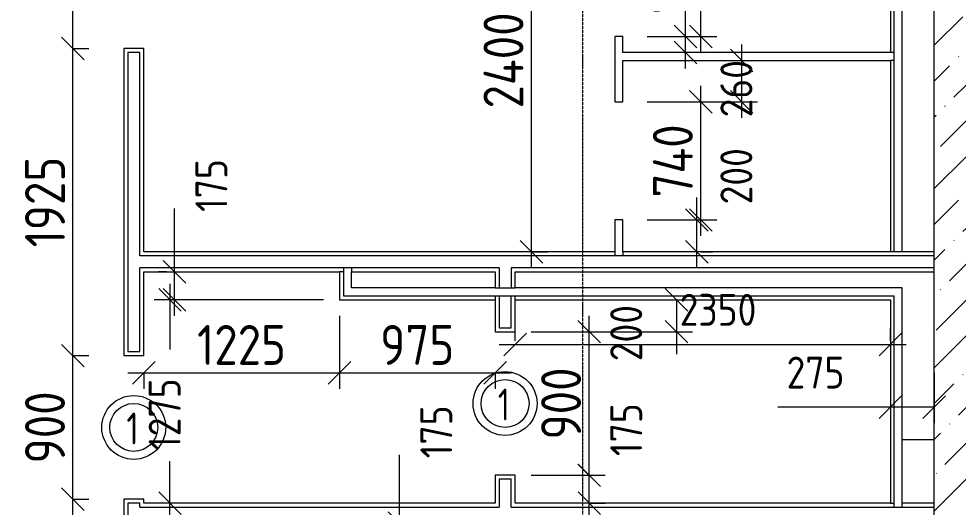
# Model space of a CAD drawing. Header units: millimetres. Extents: x -56773 to 221258, y -262288 to 26541.
# Drawn here: x 36277 to 42159, y -92744 to -89683 of the extents above; entities that cross this region are included whole.
import ezdxf

# ---------------------------------------------------------------- set-up
doc = ezdxf.new("R2010")
doc.units = ezdxf.units.MM
doc.linetypes.add('ADSK_Линия сетки', pattern=[25, 20, -2.5, 0, -2.5])
for name, color, linetype, lineweight in [('Марки дверей', 7, 'Continuous', 20), ('Оси', 7, 'Continuous', 9), ('Перекрытие', 7, 'Continuous', 18), ('Размеры', 7, 'Continuous', 9), ('Стены внутренние', 7, 'Continuous', 18), ('Стены наружные', 7, 'Continuous', 18), ('Стены штриховка', 7, 'Continuous', 9)]:
    doc.layers.add(name, color=color, linetype=linetype, lineweight=lineweight)
doc.styles.add('GOST Common_2', font='', dxfattribs={"width": 0.9, "height": 250})
doc.styles.add('GOST Common_3', font='', dxfattribs={"width": 0.9, "height": 200})
doc.styles.add('GOST Common_B', font='', dxfattribs={"width": 0.8, "height": 200})
doc.styles.get('GOST Common_2').set_extended_font_data('GOST Common')
doc.styles.get('GOST Common_3').set_extended_font_data('GOST Common')
doc.styles.get('GOST Common_B').set_extended_font_data('GOST Common', bold=True)
doc.dimstyles.new('ADSK_Основной_2_0', dxfattribs={"dimscale": 304.8, "dimtxt": 201.142999, "dimasz": 0.463911, "dimexe": 0.328084, "dimexo": 0.328084, "dimgap": 0.164042, "dimtad": 1, "dimdec": 3, "dimrnd": 0.001, "dimdsep": 46, "dimtxsty": 'GOST Common_3', "dimblk1": 'OBLIQUE', "dimblk2": 'OBLIQUE', "dimsah": 1, "dimcen": 0.09, "dimdle": 0.328084, "dimazin": 2, "dimtfac": 1, "dimtdec": 4, "dimtix": 1, "dimtmove": 0, "dimatfit": 3, "dimfxl": 1, "dimtvp": 1, "dimtolj": 1, "dimtzin": 0, "dimlwd": 20, "dimlwe": 20, "dimarcsym": 2})
doc.dimstyles.new('ADSK_Основной_2_0_3', dxfattribs={"dimscale": 304.8, "dimtxt": 201.142999, "dimasz": 0.463911, "dimexe": 0.328084, "dimexo": 0.328084, "dimgap": 0.164042, "dimtad": 1, "dimdec": 3, "dimrnd": 0.001, "dimdsep": 46, "dimtxsty": 'GOST Common_2', "dimblk1": 'OBLIQUE', "dimblk2": 'OBLIQUE', "dimsah": 1, "dimcen": 0.09, "dimdle": 0.328084, "dimazin": 2, "dimtfac": 1, "dimtdec": 4, "dimtix": 1, "dimtmove": 0, "dimatfit": 3, "dimfxl": 1, "dimtvp": 1, "dimtolj": 1, "dimtzin": 0, "dimlwd": 20, "dimlwe": 20, "dimarcsym": 2})

# ---------------------------------------------------------------- blocks, each defined once
blk = doc.blocks.new('_Oblique')
at = {"color": 0, "linetype": 'ByBlock', "lineweight": -2}
blk.add_line((-0.5, -0.5), (0.5, 0.5), dxfattribs=at)
blk = doc.blocks.new('*D4984')
at = {"layer": 'Defpoints', "color": 0, "lineweight": 25, "transparency": 16777216}
for p in [(39486.8, -88744.1), (39609.4, -88744.1), (39386.8, -91144.1)]:
    blk.add_point(p, dxfattribs=at)
at = {"layer": 'Размеры', "color": 0, "lineweight": 20, "transparency": 16777216}
for p, q in [((39486.8, -91244.1), (39486.8, -88644.1)), ((39509.4, -88744.1), (39386.8, -88744.1)), ((39486.8, -91144.1), (39586.8, -91144.1))]:
    blk.add_line(p, q, dxfattribs=at)
at = {"layer": 'Размеры', "color": 0, "lineweight": 20, "transparency": 16777216, "xscale": 141.4, "yscale": 141.4, "zscale": 141.4}
for p, rotation in [((39486.8, -88744.1), 90), ((39486.8, -91144.1), 270)]:
    blk.add_blockref('_Oblique', p, dxfattribs=dict(at, rotation=rotation))
at = {"layer": 'Размеры', "color": 0, "lineweight": 9, "transparency": 16777216, "insert": (39311.8, -89944.1), "char_height": 250, "width": 625.93, "attachment_point": 5, "rotation": 90, "style": 'GOST Common_2'}
blk.add_mtext('\\A1;2400', dxfattribs=at)
blk = doc.blocks.new('*D4986')
at = {"layer": 'Defpoints', "color": 0, "lineweight": 25, "transparency": 16777216}
for p in [(41734.4, -91724), (39384.4, -91802), (41734.4, -91802)]:
    blk.add_point(p, dxfattribs=at)
at = {"layer": 'Размеры', "color": 0, "lineweight": 20, "transparency": 16777216}
for p, q in [((39384.4, -91702), (39384.4, -91624)), ((41734.4, -91702), (41734.4, -91624)), ((39284.4, -91724), (41834.4, -91724))]:
    blk.add_line(p, q, dxfattribs=at)
at = {"layer": 'Размеры', "color": 0, "lineweight": 20, "transparency": 16777216, "xscale": 141.4, "yscale": 141.4, "zscale": 141.4, "rotation": 180}
blk.add_blockref('_Oblique', (39384.4, -91724), dxfattribs=at)
at = {"layer": 'Размеры', "color": 0, "lineweight": 20, "transparency": 16777216, "xscale": 141.4, "yscale": 141.4, "zscale": 141.4}
blk.add_blockref('_Oblique', (41734.4, -91724), dxfattribs=at)
at = {"layer": 'Размеры', "color": 0, "lineweight": 9, "transparency": 16777216, "insert": (40414.9, -91407.3), "char_height": 200, "width": 605.475, "attachment_point": 1, "line_spacing_factor": 1.022761, "style": 'GOST Common_3'}
blk.add_mtext('\\A1;2350', dxfattribs=at)
blk = doc.blocks.new('*D4987')
at = {"layer": 'Defpoints', "color": 0, "lineweight": 25, "transparency": 16777216}
for p in [(41734.4, -91802), (42009.4, -91802), (42009.4, -92116.9)]:
    blk.add_point(p, dxfattribs=at)
at = {"layer": 'Размеры', "color": 0, "lineweight": 20, "transparency": 16777216}
for p, q in [((41734.4, -91902), (41734.4, -92216.9)), ((42009.4, -91902), (42009.4, -92216.9)), ((41734.4, -92116.9), (41030.1, -92116.9)), ((42009.4, -92116.9), (41634.4, -92116.9))]:
    blk.add_line(p, q, dxfattribs=at)
at = {"layer": 'Размеры', "color": 0, "lineweight": 20, "transparency": 16777216, "xscale": 141.4, "yscale": 141.4, "zscale": 141.4, "rotation": 180}
blk.add_blockref('_Oblique', (41734.4, -92116.9), dxfattribs=at)
at = {"layer": 'Размеры', "color": 0, "lineweight": 20, "transparency": 16777216, "xscale": 141.4, "yscale": 141.4, "zscale": 141.4}
blk.add_blockref('_Oblique', (42009.4, -92116.9), dxfattribs=at)
at = {"layer": 'Размеры', "color": 0, "lineweight": 9, "transparency": 16777216, "insert": (41084.5, -91800.2), "char_height": 200, "width": 454.106, "attachment_point": 1, "line_spacing_factor": 1.022761, "style": 'GOST Common_3'}
blk.add_mtext('\\A1;275', dxfattribs=at)
blk = doc.blocks.new('*D4988')
at = {"layer": 'Defpoints', "color": 0, "lineweight": 25, "transparency": 16777216}
for p in [(37223.6, -91444.1), (38284.4, -91444.1), (37301.7, -92719.1)]:
    blk.add_point(p, dxfattribs=at)
at = {"layer": 'Размеры', "color": 0, "lineweight": 20, "transparency": 16777216}
for p, q in [((37223.6, -91344.1), (37223.6, -91755.1)), ((38184.4, -91444.1), (37123.6, -91444.1)), ((37223.6, -92819.1), (37223.6, -92455.1)), ((37201.7, -92719.1), (37123.6, -92719.1))]:
    blk.add_line(p, q, dxfattribs=at)
at = {"layer": 'Размеры', "color": 0, "lineweight": 20, "transparency": 16777216, "xscale": 141.4, "yscale": 141.4, "zscale": 141.4}
for p, rotation in [((37223.6, -91444.1), 90), ((37223.6, -92719.1), 270)]:
    blk.add_blockref('_Oblique', p, dxfattribs=dict(at, rotation=rotation))
at = {"layer": 'Размеры', "color": 0, "lineweight": 9, "transparency": 16777216, "insert": (37090.3, -92385.3), "char_height": 200, "width": 560.473, "attachment_point": 1, "rotation": 90, "line_spacing_factor": 1.022761, "style": 'GOST Common_3'}
blk.add_mtext('\\A1;1275', dxfattribs=at)
blk = doc.blocks.new('*D4989')
at = {"layer": 'Defpoints', "color": 0, "lineweight": 25, "transparency": 16777216}
for p in [(37252.1, -91269.1), (37301.7, -91269.1), (38284.4, -91444.1)]:
    blk.add_point(p, dxfattribs=at)
at = {"layer": 'Размеры', "color": 0, "lineweight": 20, "transparency": 16777216}
for p, q in [((37252.1, -91269.1), (37252.1, -90872.6)), ((37201.7, -91269.1), (37152.1, -91269.1)), ((37252.1, -91544.1), (37252.1, -91269.1)), ((38184.4, -91444.1), (37152.1, -91444.1))]:
    blk.add_line(p, q, dxfattribs=at)
at = {"layer": 'Размеры', "color": 0, "lineweight": 20, "transparency": 16777216, "xscale": 141.4, "yscale": 141.4, "zscale": 141.4}
for p, rotation in [((37252.1, -91269.1), 90), ((37252.1, -91444.1), 270)]:
    blk.add_blockref('_Oblique', p, dxfattribs=dict(at, rotation=rotation))
at = {"layer": 'Размеры', "color": 0, "lineweight": 9, "transparency": 16777216, "insert": (37383, -90893.8), "char_height": 200, "width": 409.104, "attachment_point": 1, "rotation": 90, "line_spacing_factor": 1.022761, "style": 'GOST Common_3'}
blk.add_mtext('\\A1;175', dxfattribs=at)
blk = doc.blocks.new('*D4990')
at = {"layer": 'Defpoints', "color": 0, "lineweight": 25, "transparency": 16777216}
for p in [(38284.4, -91444.1), (37059.4, -91802), (38284.4, -91902)]:
    blk.add_point(p, dxfattribs=at)
at = {"layer": 'Размеры', "color": 0, "lineweight": 20, "transparency": 16777216}
for p, q in [((38284.4, -91544.1), (38284.4, -92002)), ((36959.4, -91902), (38384.4, -91902)), ((37059.4, -91902), (37059.4, -92002))]:
    blk.add_line(p, q, dxfattribs=at)
at = {"layer": 'Размеры', "color": 0, "lineweight": 20, "transparency": 16777216, "xscale": 141.4, "yscale": 141.4, "zscale": 141.4, "rotation": 180}
blk.add_blockref('_Oblique', (37059.4, -91902), dxfattribs=at)
at = {"layer": 'Размеры', "color": 0, "lineweight": 20, "transparency": 16777216, "xscale": 141.4, "yscale": 141.4, "zscale": 141.4}
blk.add_blockref('_Oblique', (38284.4, -91902), dxfattribs=at)
at = {"layer": 'Размеры', "color": 0, "lineweight": 9, "transparency": 16777216, "insert": (37671.9, -91727), "char_height": 250, "width": 560.473, "attachment_point": 5, "style": 'GOST Common_2'}
blk.add_mtext('\\A1;1225', dxfattribs=at)
blk = doc.blocks.new('*D4991')
at = {"layer": 'Defpoints', "color": 0, "lineweight": 25, "transparency": 16777216}
for p in [(38284.4, -91444.1), (39259.4, -91802), (39259.4, -91902)]:
    blk.add_point(p, dxfattribs=at)
at = {"layer": 'Размеры', "color": 0, "lineweight": 20, "transparency": 16777216}
for p, q in [((38284.4, -91544.1), (38284.4, -92002)), ((38184.4, -91902), (39359.4, -91902)), ((39259.4, -91902), (39259.4, -92002))]:
    blk.add_line(p, q, dxfattribs=at)
at = {"layer": 'Размеры', "color": 0, "lineweight": 20, "transparency": 16777216, "xscale": 141.4, "yscale": 141.4, "zscale": 141.4, "rotation": 180}
blk.add_blockref('_Oblique', (38284.4, -91902), dxfattribs=at)
at = {"layer": 'Размеры', "color": 0, "lineweight": 20, "transparency": 16777216, "xscale": 141.4, "yscale": 141.4, "zscale": 141.4}
blk.add_blockref('_Oblique', (39259.4, -91902), dxfattribs=at)
at = {"layer": 'Размеры', "color": 0, "lineweight": 9, "transparency": 16777216, "insert": (38771.9, -91727), "char_height": 250, "width": 454.106, "attachment_point": 5, "style": 'GOST Common_2'}
blk.add_mtext('\\A1;975', dxfattribs=at)
blk = doc.blocks.new('*D4995')
at = {"layer": 'Defpoints', "color": 0, "lineweight": 25, "transparency": 16777216}
for p in [(38660.3, -92844.1), (38686.8, -92844.1), (38686.8, -93019.1)]:
    blk.add_point(p, dxfattribs=at)
at = {"layer": 'Размеры', "color": 0, "lineweight": 20, "transparency": 16777216}
for p, q in [((38660.3, -92844.1), (38660.3, -92416.1)), ((38586.8, -92844.1), (38560.3, -92844.1)), ((38660.3, -93119.1), (38660.3, -92844.1)), ((38586.8, -93019.1), (38560.3, -93019.1))]:
    blk.add_line(p, q, dxfattribs=at)
at = {"layer": 'Размеры', "color": 0, "lineweight": 20, "transparency": 16777216, "xscale": 141.4, "yscale": 141.4, "zscale": 141.4}
for p, rotation in [((38660.3, -92844.1), 90), ((38660.3, -93019.1), 270)]:
    blk.add_blockref('_Oblique', p, dxfattribs=dict(at, rotation=rotation))
at = {"layer": 'Размеры', "color": 0, "lineweight": 9, "transparency": 16777216, "insert": (38791.3, -92437.3), "char_height": 200, "width": 409.104, "attachment_point": 1, "rotation": 90, "line_spacing_factor": 1.022761, "style": 'GOST Common_3'}
blk.add_mtext('\\A1;175', dxfattribs=at)
blk = doc.blocks.new('*D5004')
at = {"layer": 'Defpoints', "color": 0, "lineweight": 25, "transparency": 16777216}
for p in [(36515.9, -92694.1), (36615.9, -92694.1), (36515.9, -93894.1)]:
    blk.add_point(p, dxfattribs=at)
at = {"layer": 'Размеры', "color": 0, "lineweight": 20, "transparency": 16777216}
for p, q in [((36615.9, -93994.1), (36615.9, -92594.1)), ((36615.9, -92694.1), (36715.9, -92694.1)), ((36615.9, -93894.1), (36715.9, -93894.1))]:
    blk.add_line(p, q, dxfattribs=at)
at = {"layer": 'Размеры', "color": 0, "lineweight": 20, "transparency": 16777216, "xscale": 141.4, "yscale": 141.4, "zscale": 141.4}
for p, rotation in [((36615.9, -92694.1), 90), ((36615.9, -93894.1), 270)]:
    blk.add_blockref('_Oblique', p, dxfattribs=dict(at, rotation=rotation))
at = {"layer": 'Размеры', "color": 0, "lineweight": 9, "transparency": 16777216, "insert": (36440.9, -93294.1), "char_height": 250, "width": 560.473, "attachment_point": 5, "rotation": 90, "style": 'GOST Common_2'}
blk.add_mtext('\\A1;1200', dxfattribs=at)
blk = doc.blocks.new('*D5005')
at = {"layer": 'Defpoints', "color": 0, "lineweight": 25, "transparency": 16777216}
for p in [(36515.9, -91794.1), (36615.9, -91794.1), (36515.9, -92694.1)]:
    blk.add_point(p, dxfattribs=at)
at = {"layer": 'Размеры', "color": 0, "lineweight": 20, "transparency": 16777216}
for p, q in [((36615.9, -92794.1), (36615.9, -91694.1)), ((36615.9, -91794.1), (36715.9, -91794.1)), ((36615.9, -92694.1), (36715.9, -92694.1))]:
    blk.add_line(p, q, dxfattribs=at)
at = {"layer": 'Размеры', "color": 0, "lineweight": 20, "transparency": 16777216, "xscale": 141.4, "yscale": 141.4, "zscale": 141.4}
for p, rotation in [((36615.9, -91794.1), 90), ((36615.9, -92694.1), 270)]:
    blk.add_blockref('_Oblique', p, dxfattribs=dict(at, rotation=rotation))
at = {"layer": 'Размеры', "color": 0, "lineweight": 9, "transparency": 16777216, "insert": (36440.9, -92244.1), "char_height": 250, "width": 454.106, "attachment_point": 5, "rotation": 90, "style": 'GOST Common_2'}
blk.add_mtext('\\A1;900', dxfattribs=at)
blk = doc.blocks.new('*D5006')
at = {"layer": 'Defpoints', "color": 0, "lineweight": 25, "transparency": 16777216}
for p in [(36515.9, -89869.1), (36615.9, -89869.1), (36515.9, -91794.1)]:
    blk.add_point(p, dxfattribs=at)
at = {"layer": 'Размеры', "color": 0, "lineweight": 20, "transparency": 16777216}
for p, q in [((36615.9, -91894.1), (36615.9, -89769.1)), ((36615.9, -89869.1), (36715.9, -89869.1)), ((36615.9, -91794.1), (36715.9, -91794.1))]:
    blk.add_line(p, q, dxfattribs=at)
at = {"layer": 'Размеры', "color": 0, "lineweight": 20, "transparency": 16777216, "xscale": 141.4, "yscale": 141.4, "zscale": 141.4}
for p, rotation in [((36615.9, -89869.1), 90), ((36615.9, -91794.1), 270)]:
    blk.add_blockref('_Oblique', p, dxfattribs=dict(at, rotation=rotation))
at = {"layer": 'Размеры', "color": 0, "lineweight": 9, "transparency": 16777216, "insert": (36440.9, -90831.6), "char_height": 250, "width": 560.473, "attachment_point": 5, "rotation": 90, "style": 'GOST Common_2'}
blk.add_mtext('\\A1;1925', dxfattribs=at)
blk = doc.blocks.new('*D5007')
at = {"layer": 'Defpoints', "color": 0, "lineweight": 25, "transparency": 16777216}
for p in [(36515.9, -88969.1), (36615.9, -88969.1), (36515.9, -89869.1)]:
    blk.add_point(p, dxfattribs=at)
at = {"layer": 'Размеры', "color": 0, "lineweight": 20, "transparency": 16777216}
for p, q in [((36615.9, -89969.1), (36615.9, -88869.1)), ((36615.9, -88969.1), (36715.9, -88969.1)), ((36615.9, -89869.1), (36715.9, -89869.1))]:
    blk.add_line(p, q, dxfattribs=at)
at = {"layer": 'Размеры', "color": 0, "lineweight": 20, "transparency": 16777216, "xscale": 141.4, "yscale": 141.4, "zscale": 141.4}
for p, rotation in [((36615.9, -88969.1), 90), ((36615.9, -89869.1), 270)]:
    blk.add_blockref('_Oblique', p, dxfattribs=dict(at, rotation=rotation))
at = {"layer": 'Размеры', "color": 0, "lineweight": 9, "transparency": 16777216, "insert": (36440.9, -89419.1), "char_height": 250, "width": 454.106, "attachment_point": 5, "rotation": 90, "style": 'GOST Common_2'}
blk.add_mtext('\\A1;900', dxfattribs=at)
blk = doc.blocks.new('*D5009')
at = {"layer": 'Defpoints', "color": 0, "lineweight": 25, "transparency": 16777216}
for p in [(39384.4, -92544.1), (39849.5, -92544.1), (39747.7, -92719.1)]:
    blk.add_point(p, dxfattribs=at)
at = {"layer": 'Размеры', "color": 0, "lineweight": 20, "transparency": 16777216}
for p, q in [((39849.5, -92544.1), (39849.5, -92402.7)), ((39484.4, -92544.1), (39949.5, -92544.1)), ((39849.5, -92819.1), (39849.5, -92544.1)), ((39847.7, -92719.1), (39949.5, -92719.1))]:
    blk.add_line(p, q, dxfattribs=at)
at = {"layer": 'Размеры', "color": 0, "lineweight": 20, "transparency": 16777216, "xscale": 141.4, "yscale": 141.4, "zscale": 141.4}
for p, rotation in [((39849.5, -92544.1), 90), ((39849.5, -92719.1), 270)]:
    blk.add_blockref('_Oblique', p, dxfattribs=dict(at, rotation=rotation))
at = {"layer": 'Размеры', "color": 0, "lineweight": 9, "transparency": 16777216, "insert": (39980.5, -92423.9), "char_height": 200, "width": 409.104, "attachment_point": 1, "rotation": 90, "line_spacing_factor": 1.022761, "style": 'GOST Common_3'}
blk.add_mtext('\\A1;175', dxfattribs=at)
blk = doc.blocks.new('*D5010')
at = {"layer": 'Defpoints', "color": 0, "lineweight": 25, "transparency": 16777216}
for p in [(39384.4, -91644.1), (39847.7, -91644.1), (39384.4, -92544.1)]:
    blk.add_point(p, dxfattribs=at)
at = {"layer": 'Размеры', "color": 0, "lineweight": 20, "transparency": 16777216}
for p, q in [((39847.7, -92644.1), (39847.7, -91544.1)), ((39484.4, -91644.1), (39947.7, -91644.1)), ((39484.4, -92544.1), (39947.7, -92544.1))]:
    blk.add_line(p, q, dxfattribs=at)
at = {"layer": 'Размеры', "color": 0, "lineweight": 20, "transparency": 16777216, "xscale": 141.4, "yscale": 141.4, "zscale": 141.4}
for p, rotation in [((39847.7, -91644.1), 90), ((39847.7, -92544.1), 270)]:
    blk.add_blockref('_Oblique', p, dxfattribs=dict(at, rotation=rotation))
at = {"layer": 'Размеры', "color": 0, "lineweight": 9, "transparency": 16777216, "insert": (39672.7, -92094.1), "char_height": 250, "width": 454.106, "attachment_point": 5, "rotation": 90, "style": 'GOST Common_2'}
blk.add_mtext('\\A1;900', dxfattribs=at)
blk = doc.blocks.new('*D5011')
at = {"layer": 'Defpoints', "color": 0, "lineweight": 25, "transparency": 16777216}
for p in [(39747.7, -91444.1), (40395.2, -91444.1), (39384.4, -91644.1)]:
    blk.add_point(p, dxfattribs=at)
at = {"layer": 'Размеры', "color": 0, "lineweight": 20, "transparency": 16777216}
for p, q in [((39847.7, -91444.1), (40495.2, -91444.1)), ((40395.2, -91444.1), (40395.2, -91744.1)), ((39484.4, -91644.1), (40495.2, -91644.1)), ((40395.2, -91644.1), (40395.2, -91785.5))]:
    blk.add_line(p, q, dxfattribs=at)
at = {"layer": 'Размеры', "color": 0, "lineweight": 20, "transparency": 16777216, "xscale": 141.4, "yscale": 141.4, "zscale": 141.4}
for p, rotation in [((40395.2, -91444.1), 90), ((40395.2, -91644.1), 270)]:
    blk.add_blockref('_Oblique', p, dxfattribs=dict(at, rotation=rotation))
at = {"layer": 'Размеры', "color": 0, "lineweight": 9, "transparency": 16777216, "insert": (39980.5, -91829.2), "char_height": 200, "width": 454.106, "attachment_point": 1, "rotation": 90, "line_spacing_factor": 1.022761, "style": 'GOST Common_3'}
blk.add_mtext('\\A1;200', dxfattribs=at)
blk = doc.blocks.new('*D5012')
at = {"layer": 'Defpoints', "color": 0, "lineweight": 25, "transparency": 16777216}
for p in [(40111.4, -89794.1), (40451.8, -89794.1), (40447.7, -89894.1)]:
    blk.add_point(p, dxfattribs=at)
at = {"layer": 'Размеры', "color": 0, "lineweight": 20, "transparency": 16777216}
for p, q in [((40451.8, -89794.1), (40451.8, -89522.2)), ((40211.4, -89794.1), (40551.8, -89794.1)), ((40451.8, -89994.1), (40451.8, -89794.1)), ((40547.7, -89894.1), (40551.8, -89894.1))]:
    blk.add_line(p, q, dxfattribs=at)
at = {"layer": 'Размеры', "color": 0, "lineweight": 20, "transparency": 16777216, "xscale": 141.4, "yscale": 141.4, "zscale": 141.4}
for p, rotation in [((40451.8, -89794.1), 90), ((40451.8, -89894.1), 270)]:
    blk.add_blockref('_Oblique', p, dxfattribs=dict(at, rotation=rotation))
at = {"layer": 'Размеры', "color": 0, "lineweight": 9, "transparency": 16777216, "insert": (40582.8, -89543.4), "char_height": 200, "width": 409.104, "attachment_point": 1, "rotation": 90, "line_spacing_factor": 1.022761, "style": 'GOST Common_3'}
blk.add_mtext('\\A1;100', dxfattribs=at)
blk = doc.blocks.new('*D5013')
at = {"layer": 'Defpoints', "color": 0, "lineweight": 25, "transparency": 16777216}
for p in [(40111.4, -89054.1), (40547.7, -89054.1), (40111.4, -89794.1)]:
    blk.add_point(p, dxfattribs=at)
at = {"layer": 'Размеры', "color": 0, "lineweight": 20, "transparency": 16777216}
for p, q in [((40547.7, -89894.1), (40547.7, -88954.1)), ((40211.4, -89054.1), (40647.7, -89054.1)), ((40211.4, -89794.1), (40647.7, -89794.1))]:
    blk.add_line(p, q, dxfattribs=at)
at = {"layer": 'Размеры', "color": 0, "lineweight": 20, "transparency": 16777216, "xscale": 141.4, "yscale": 141.4, "zscale": 141.4}
for p, rotation in [((40547.7, -89054.1), 90), ((40547.7, -89794.1), 270)]:
    blk.add_blockref('_Oblique', p, dxfattribs=dict(at, rotation=rotation))
at = {"layer": 'Размеры', "color": 0, "lineweight": 9, "transparency": 16777216, "insert": (40372.7, -89424.1), "char_height": 250, "width": 474.561, "attachment_point": 5, "rotation": 90, "style": 'GOST Common_2'}
blk.add_mtext('\\A1;740', dxfattribs=at)
blk = doc.blocks.new('*D5015')
at = {"layer": 'Defpoints', "color": 0, "lineweight": 25, "transparency": 16777216}
for p in [(40111.4, -90944.1), (40522, -90944.1), (40447.7, -91144.1)]:
    blk.add_point(p, dxfattribs=at)
at = {"layer": 'Размеры', "color": 0, "lineweight": 20, "transparency": 16777216}
for p, q in [((40522, -90944.1), (40522, -90802.7)), ((40211.4, -90944.1), (40622, -90944.1)), ((40522, -91244.1), (40522, -90944.1)), ((40547.7, -91144.1), (40622, -91144.1))]:
    blk.add_line(p, q, dxfattribs=at)
at = {"layer": 'Размеры', "color": 0, "lineweight": 20, "transparency": 16777216, "xscale": 141.4, "yscale": 141.4, "zscale": 141.4}
for p, rotation in [((40522, -90944.1), 90), ((40522, -91144.1), 270)]:
    blk.add_blockref('_Oblique', p, dxfattribs=dict(at, rotation=rotation))
at = {"layer": 'Размеры', "color": 0, "lineweight": 9, "transparency": 16777216, "insert": (40670.1, -90846.4), "char_height": 200, "width": 454.106, "attachment_point": 1, "rotation": 90, "line_spacing_factor": 1.022761, "style": 'GOST Common_3'}
blk.add_mtext('\\A1;200', dxfattribs=at)
blk = doc.blocks.new('*D5016')
at = {"layer": 'Defpoints', "color": 0, "lineweight": 25, "transparency": 16777216}
for p in [(40111.4, -90204.1), (40547.7, -90204.1), (40111.4, -90944.1)]:
    blk.add_point(p, dxfattribs=at)
at = {"layer": 'Размеры', "color": 0, "lineweight": 20, "transparency": 16777216}
for p, q in [((40547.7, -91044.1), (40547.7, -90104.1)), ((40211.4, -90204.1), (40647.7, -90204.1)), ((40211.4, -90944.1), (40647.7, -90944.1))]:
    blk.add_line(p, q, dxfattribs=at)
at = {"layer": 'Размеры', "color": 0, "lineweight": 20, "transparency": 16777216, "xscale": 141.4, "yscale": 141.4, "zscale": 141.4}
for p, rotation in [((40547.7, -90204.1), 90), ((40547.7, -90944.1), 270)]:
    blk.add_blockref('_Oblique', p, dxfattribs=dict(at, rotation=rotation))
at = {"layer": 'Размеры', "color": 0, "lineweight": 9, "transparency": 16777216, "insert": (40372.7, -90574.1), "char_height": 250, "width": 474.561, "attachment_point": 5, "rotation": 90, "style": 'GOST Common_2'}
blk.add_mtext('\\A1;740', dxfattribs=at)
blk = doc.blocks.new('*D5017')
at = {"layer": 'Defpoints', "color": 0, "lineweight": 25, "transparency": 16777216}
for p in [(40447.7, -89944.1), (40803.4, -89944.1), (40111.4, -90204.1)]:
    blk.add_point(p, dxfattribs=at)
at = {"layer": 'Размеры', "color": 0, "lineweight": 20, "transparency": 16777216}
for p, q in [((40803.4, -90304.1), (40803.4, -89844.1)), ((40547.7, -89944.1), (40903.4, -89944.1)), ((40211.4, -90204.1), (40903.4, -90204.1))]:
    blk.add_line(p, q, dxfattribs=at)
at = {"layer": 'Размеры', "color": 0, "lineweight": 20, "transparency": 16777216, "xscale": 141.4, "yscale": 141.4, "zscale": 141.4}
for p, rotation in [((40803.4, -89944.1), 90), ((40803.4, -90204.1), 270)]:
    blk.add_blockref('_Oblique', p, dxfattribs=dict(at, rotation=rotation))
at = {"layer": 'Размеры', "color": 0, "lineweight": 9, "transparency": 16777216, "insert": (40670.1, -90301.1), "char_height": 200, "width": 454.106, "attachment_point": 1, "rotation": 90, "line_spacing_factor": 1.022761, "style": 'GOST Common_3'}
blk.add_mtext('\\A1;260', dxfattribs=at)
blk = doc.blocks.new('М_двери1 - Марка экземпляра 2-3719212-Кладочный план 2-го этаж')
at = {"layer": 'Марки дверей'}
for radius in [2, 1.5]:
    blk.add_circle((0, 0), radius, dxfattribs=at)

msp = doc.modelspace()

# ---------------------------------------------------------------- hatches: boundary and pattern name
at = {"layer": 'Стены наружные', "lineweight": 9}
h = msp.add_hatch(dxfattribs=at)
h.set_pattern_fill('FP_2', color=256, style=0, pattern_type=2)
h.set_pattern_definition([(45, (9.36, -97949.04), (84.18955, 308.69595), [396.875, -79.375, 3.353, -76.022])])
h.paths.add_polyline_path([(42009.3615, -95344.0666), (42209.3615, -95344.0666), (42209.3615, -86744.0666), (42009.3615, -86744.0666), (42009.3615, -95319.0666)])

# ---------------------------------------------------------------- linework, layer by layer
at = {"layer": 'Оси', "linetype": 'ADSK_Линия сетки', "lineweight": 5}
for p, q in [((39809.3615, -108922.9178), (39809.3615, -87921.5904)), ((42009.3615, -108922.9178), (42009.3615, -87921.5904))]:
    msp.add_line(p, q, dxfattribs=at)
at = {"layer": 'Перекрытие'}
msp.add_line((41809.3615, -92319.0666), (42009.3615, -92319.0666), dxfattribs=at)
at = {"layer": 'Стены внутренние', "lineweight": 5}
for p, q in [((41734.3615, -88594.0666), (41734.3615, -89894.0666)), ((41809.3615, -91144.0666), (41809.3615, -88594.0666)), ((40009.3615, -89794.0666), (40009.3615, -90204.0666)), ((40059.3615, -89794.0666), (40009.3615, -89794.0666)), ((40059.3615, -89894.0666), (40059.3615, -89794.0666)), ((36934.3615, -89869.0666), (36934.3615, -91794.0666)), ((37059.3615, -89869.0666), (36934.3615, -89869.0666)), ((37059.3615, -91144.0666), (37059.3615, -89869.0666)), ((41734.3615, -89894.0666), (40059.3615, -89894.0666)), ((40059.3615, -89944.0666), (41734.3615, -89944.0666)), ((40059.3615, -90204.0666), (40059.3615, -89944.0666)), ((41734.3615, -89944.0666), (41734.3615, -91144.0666)), ((40009.3615, -90204.0666), (40059.3615, -90204.0666)), ((40009.3615, -90944.0666), (40009.3615, -91144.0666)), ((40059.3615, -90944.0666), (40009.3615, -90944.0666)), ((40059.3615, -91144.0666), (40059.3615, -90944.0666)), ((40009.3615, -91144.0666), (37059.3615, -91144.0666)), ((42009.3615, -91144.0666), (40059.3615, -91144.0666)), ((37059.3615, -91794.0666), (37059.3615, -91269.0666)), ((37059.3615, -91269.0666), (38284.3615, -91269.0666)), ((38284.3615, -91269.0666), (38284.3615, -91444.0666)), ((38359.3615, -91269.0666), (39259.3615, -91269.0666)), ((38359.3615, -91369.0666), (38359.3615, -91269.0666)), ((39259.3615, -91269.0666), (39259.3615, -91369.0666)), ((39384.3615, -91269.0666), (42009.3615, -91269.0666)), ((39384.3615, -91369.0666), (39384.3615, -91269.0666)), ((39259.3615, -91369.0666), (38359.3615, -91369.0666)), ((41809.3615, -91369.0666), (39384.3615, -91369.0666)), ((41809.3615, -92719.0666), (41809.3615, -91369.0666)), ((38284.3615, -91444.0666), (39259.3615, -91444.0666)), ((39259.3615, -91444.0666), (39259.3615, -91644.0666)), ((39384.3615, -91644.0666), (39384.3615, -91444.0666)), ((39384.3615, -91444.0666), (41734.3615, -91444.0666)), ((41734.3615, -91444.0666), (41734.3615, -92719.0666)), ((39259.3615, -91644.0666), (39384.3615, -91644.0666)), ((36934.3615, -91794.0666), (37059.3615, -91794.0666)), ((39384.3615, -92544.0666), (39259.3615, -92544.0666)), ((39259.3615, -92544.0666), (39259.3615, -92719.0666)), ((39384.3615, -92719.0666), (39384.3615, -92544.0666)), ((36934.3615, -92694.0666), (36934.3615, -93894.0666)), ((37059.3615, -92694.0666), (36934.3615, -92694.0666)), ((37059.3615, -92719.0666), (37059.3615, -92694.0666)), ((39259.3615, -92719.0666), (37059.3615, -92719.0666)), ((41734.3615, -92719.0666), (39384.3615, -92719.0666)), ((42009.3615, -92719.0666), (41809.3615, -92719.0666))]:
    msp.add_line(p, q, dxfattribs=at)
at = {"layer": 'Стены наружные', "lineweight": 9}
for p, q in [((42009.3615, -91144.0666), (42009.3615, -88594.0666)), ((42009.3615, -92719.0666), (42009.3615, -91269.0666))]:
    msp.add_line(p, q, dxfattribs=at)
at = {"layer": 'Стены штриховка', "lineweight": 9}
for p, q in [((41759.3615, -91144.0666), (41759.3615, -88594.0666)), ((36959.3615, -89894.0666), (36959.3615, -91769.0666)), ((37034.3615, -89894.0666), (36959.3615, -89894.0666)), ((37034.3615, -91169.0666), (37034.3615, -89894.0666)), ((41759.3615, -89894.0666), (41734.3615, -89894.0666)), ((41759.3615, -89944.0666), (41734.3615, -89944.0666)), ((42009.3615, -91169.0666), (37034.3615, -91169.0666)), ((40009.3615, -91144.0666), (40009.3615, -91169.0666)), ((40059.3615, -91144.0666), (40059.3615, -91169.0666)), ((42009.3615, -91269.0666), (42009.3615, -91144.0666)), ((37034.3615, -91769.0666), (37034.3615, -91244.0666)), ((39284.3615, -91244.0666), (37034.3615, -91244.0666)), ((38309.3615, -91269.0666), (38284.3615, -91269.0666)), ((38309.3615, -91244.0666), (38309.3615, -91419.0666)), ((38359.3615, -91244.0666), (38359.3615, -91269.0666)), ((39284.3615, -91244.0666), (39284.3615, -91369.0666)), ((42009.3615, -91244.0666), (39359.3615, -91244.0666)), ((39359.3615, -91244.0666), (39359.3615, -91369.0666)), ((39259.3615, -91369.0666), (39384.3615, -91369.0666)), ((38309.3615, -91419.0666), (41759.3615, -91419.0666)), ((39259.3615, -91419.0666), (39259.3615, -91444.0666)), ((39284.3615, -91419.0666), (39284.3615, -91619.0666)), ((39359.3615, -91619.0666), (39359.3615, -91419.0666)), ((39384.3615, -91444.0666), (39384.3615, -91419.0666)), ((41759.3615, -92744.0666), (41759.3615, -91419.0666)), ((39284.3615, -91619.0666), (39359.3615, -91619.0666)), ((36959.3615, -91769.0666), (37034.3615, -91769.0666)), ((39359.3615, -92569.0666), (39284.3615, -92569.0666)), ((39284.3615, -92569.0666), (39284.3615, -92744.0666)), ((39359.3615, -92744.0666), (39359.3615, -92569.0666)), ((36959.3615, -92719.0666), (36959.3615, -93869.0666)), ((37034.3615, -92719.0666), (36959.3615, -92719.0666)), ((37034.3615, -92744.0666), (37034.3615, -92719.0666)), ((37034.3615, -92744.0666), (39284.3615, -92744.0666)), ((39359.3615, -92744.0666), (42009.3615, -92744.0666)), ((41734.3615, -92719.0666), (41759.3615, -92719.0666)), ((41809.3615, -92744.0666), (41809.3615, -92719.0666)), ((42009.3615, -92844.0666), (42009.3615, -92719.0666))]:
    msp.add_line(p, q, dxfattribs=at)

# ---------------------------------------------------------------- block references
at = {"layer": 'Марки дверей', "xscale": 99.99999999999993, "yscale": 99.99999999999993, "zscale": 99.99999999999993}
for p in [(39321.8615, -92094.0666), (36996.8615, -92244.0666)]:
    msp.add_blockref('М_двери1 - Марка экземпляра 2-3719212-Кладочный план 2-го этаж', p, dxfattribs=at)

# ---------------------------------------------------------------- texts
at = {"layer": 'Марки дверей', "lineweight": 5, "char_height": 200, "width": 102.616, "attachment_point": 1, "style": 'GOST Common_B'}
for insert in [(39276.2041, -92000.4076), (36951.2041, -92150.4076)]:
    msp.add_mtext('\\fGOST Common|b1|i0|c204|p34|;\\W.8;1', dxfattribs=dict(at, insert=insert))

# ---------------------------------------------------------------- dimensions: what is measured, and where the dimension line sits
at = {"layer": 'Размеры', "lineweight": 9}
for base, p1, p2, override, picture, middle in [((39486.8171, -88744.0666), (39386.8322, -91144.0666), (39609.3615, -88744.0666), {"dimpost": '<>', "dimfxl": 2410.294442}, '*D4984', (39311.8171, -89944.0666)), ((36615.9157, -88969.0666), (36515.9308, -89869.0666), (36515.9308, -88969.0666), {"dimpost": '<>', "dimfxl": 900}, '*D5007', (36440.9157, -89419.0666)), ((40547.7298, -89054.0666), (40111.3615, -89794.0666), (40111.3615, -89054.0666), {"dimpost": '<>', "dimfxl": 740}, '*D5013', (40372.7298, -89424.0666)), ((36615.9157, -89869.0666), (36515.9308, -91794.0666), (36515.9308, -89869.0666), {"dimpost": '<>', "dimfxl": 1925}, '*D5006', (36440.9157, -90831.5666)), ((40547.7298, -90204.0666), (40111.3615, -90944.0666), (40111.3615, -90204.0666), {"dimpost": '<>', "dimfxl": 740}, '*D5016', (40372.7298, -90574.0666)), ((39847.7298, -91644.0666), (39384.3615, -92544.0666), (39384.3615, -91644.0666), {"dimpost": '<>', "dimfxl": 900}, '*D5010', (39672.7298, -92094.0666)), ((36615.9157, -91794.0666), (36515.9308, -92694.0666), (36515.9308, -91794.0666), {"dimpost": '<>', "dimfxl": 900}, '*D5005', (36440.9157, -92244.0666)), ((36615.9157, -92694.0666), (36515.9308, -93894.0666), (36515.9308, -92694.0666), {"dimpost": '<>', "dimfxl": 1200}, '*D5004', (36440.9157, -93294.0666))]:
    dim = msp.add_linear_dim(base=base, p1=p1, p2=p2, angle=90, dimstyle='ADSK_Основной_2_0_3', override=override, dxfattribs=at)
    dim.commit()
    dim.dimension.update_dxf_attribs({"geometry": picture, "text_midpoint": middle})
for base, p1, p2, override, picture, middle in [((40451.8301, -89794.0666), (40447.7449, -89894.0666), (40111.3615, -89794.0666), {"dimpost": '<>', "dimfxl": 350.932786}, '*D5012', (40716.1158, -89522.2011)), ((40803.4079, -89944.0666), (40111.3615, -90204.0666), (40447.7449, -89944.0666), {"dimpost": '<>', "dimfxl": 425.151526}, '*D5017', (40803.4079, -90074.0666)), ((40521.9793, -90944.0666), (40447.7449, -91144.0666), (40111.3615, -90944.0666), {"dimpost": '<>', "dimfxl": 391.348719}, '*D5015', (40803.4079, -90802.6666)), ((37252.0954, -91269.0666), (38284.3615, -91444.0666), (37301.6963, -91269.0666), {"dimpost": '<>', "dimfxl": 998.12615}, '*D4989', (37516.3811, -90872.5643)), ((37223.6489, -91444.0666), (37301.6963, -92719.0666), (38284.3615, -91444.0666), {"dimpost": '<>', "dimfxl": 1609.737808}, '*D4988', (37223.6489, -92105.0746)), ((40395.2333, -91444.0666), (39384.3615, -91644.0666), (39747.7449, -91444.0666), {"dimpost": '<>', "dimfxl": 414.786121}, '*D5011', (40113.8047, -91785.4666)), ((38660.3059, -92844.0666), (38686.8322, -93019.0666), (38686.8322, -92844.0666), {"dimpost": '<>', "dimfxl": 175}, '*D4995', (38924.5916, -92416.0939)), ((39849.519, -92544.0666), (39747.7449, -92719.0666), (39384.3615, -92544.0666), {"dimpost": '<>', "dimfxl": 403.326823}, '*D5009', (40113.8047, -92402.6666))]:
    dim = msp.add_linear_dim(base=base, p1=p1, p2=p2, angle=90, dimstyle='ADSK_Основной_2_0', override=override, dxfattribs=at)
    dim.commit()
    dim.dimension.update_dxf_attribs({"geometry": picture, "text_midpoint": middle, "dimtype": 160, "text_rotation": 90})
for base, p1, p2, override, picture, middle in [((41734.3615, -91723.9693), (39384.3615, -91802.0167), (41734.3615, -91802.0167), {"dimpost": '<>', "dimfxl": 2350}, '*D4986', (40717.6351, -91723.9693)), ((42009.3615, -92116.8982), (41734.3615, -91802.0167), (42009.3615, -91802.0167), {"dimpost": '<>', "dimfxl": 275}, '*D4987', (41311.5329, -92116.8982))]:
    dim = msp.add_linear_dim(base=base, p1=p1, p2=p2, dimstyle='ADSK_Основной_2_0', override=override, dxfattribs=at)
    dim.commit()
    dim.dimension.update_dxf_attribs({"geometry": picture, "text_midpoint": middle, "dimtype": 160})
for base, p1, p2, override, picture, middle in [((38284.3615, -91902.0016), (37059.3615, -91802.0167), (38284.3615, -91444.0666), {"dimpost": '<>', "dimfxl": 1276.226203}, '*D4990', (37671.8615, -91727.0016)), ((39259.3615, -91902.0016), (38284.3615, -91444.0666), (39259.3615, -91802.0167), {"dimpost": '<>', "dimfxl": 1038.630503}, '*D4991', (38771.8615, -91727.0016))]:
    dim = msp.add_linear_dim(base=base, p1=p1, p2=p2, dimstyle='ADSK_Основной_2_0_3', override=override, dxfattribs=at)
    dim.commit()
    dim.dimension.update_dxf_attribs({"geometry": picture, "text_midpoint": middle})

doc.saveas('drawing.dxf')
